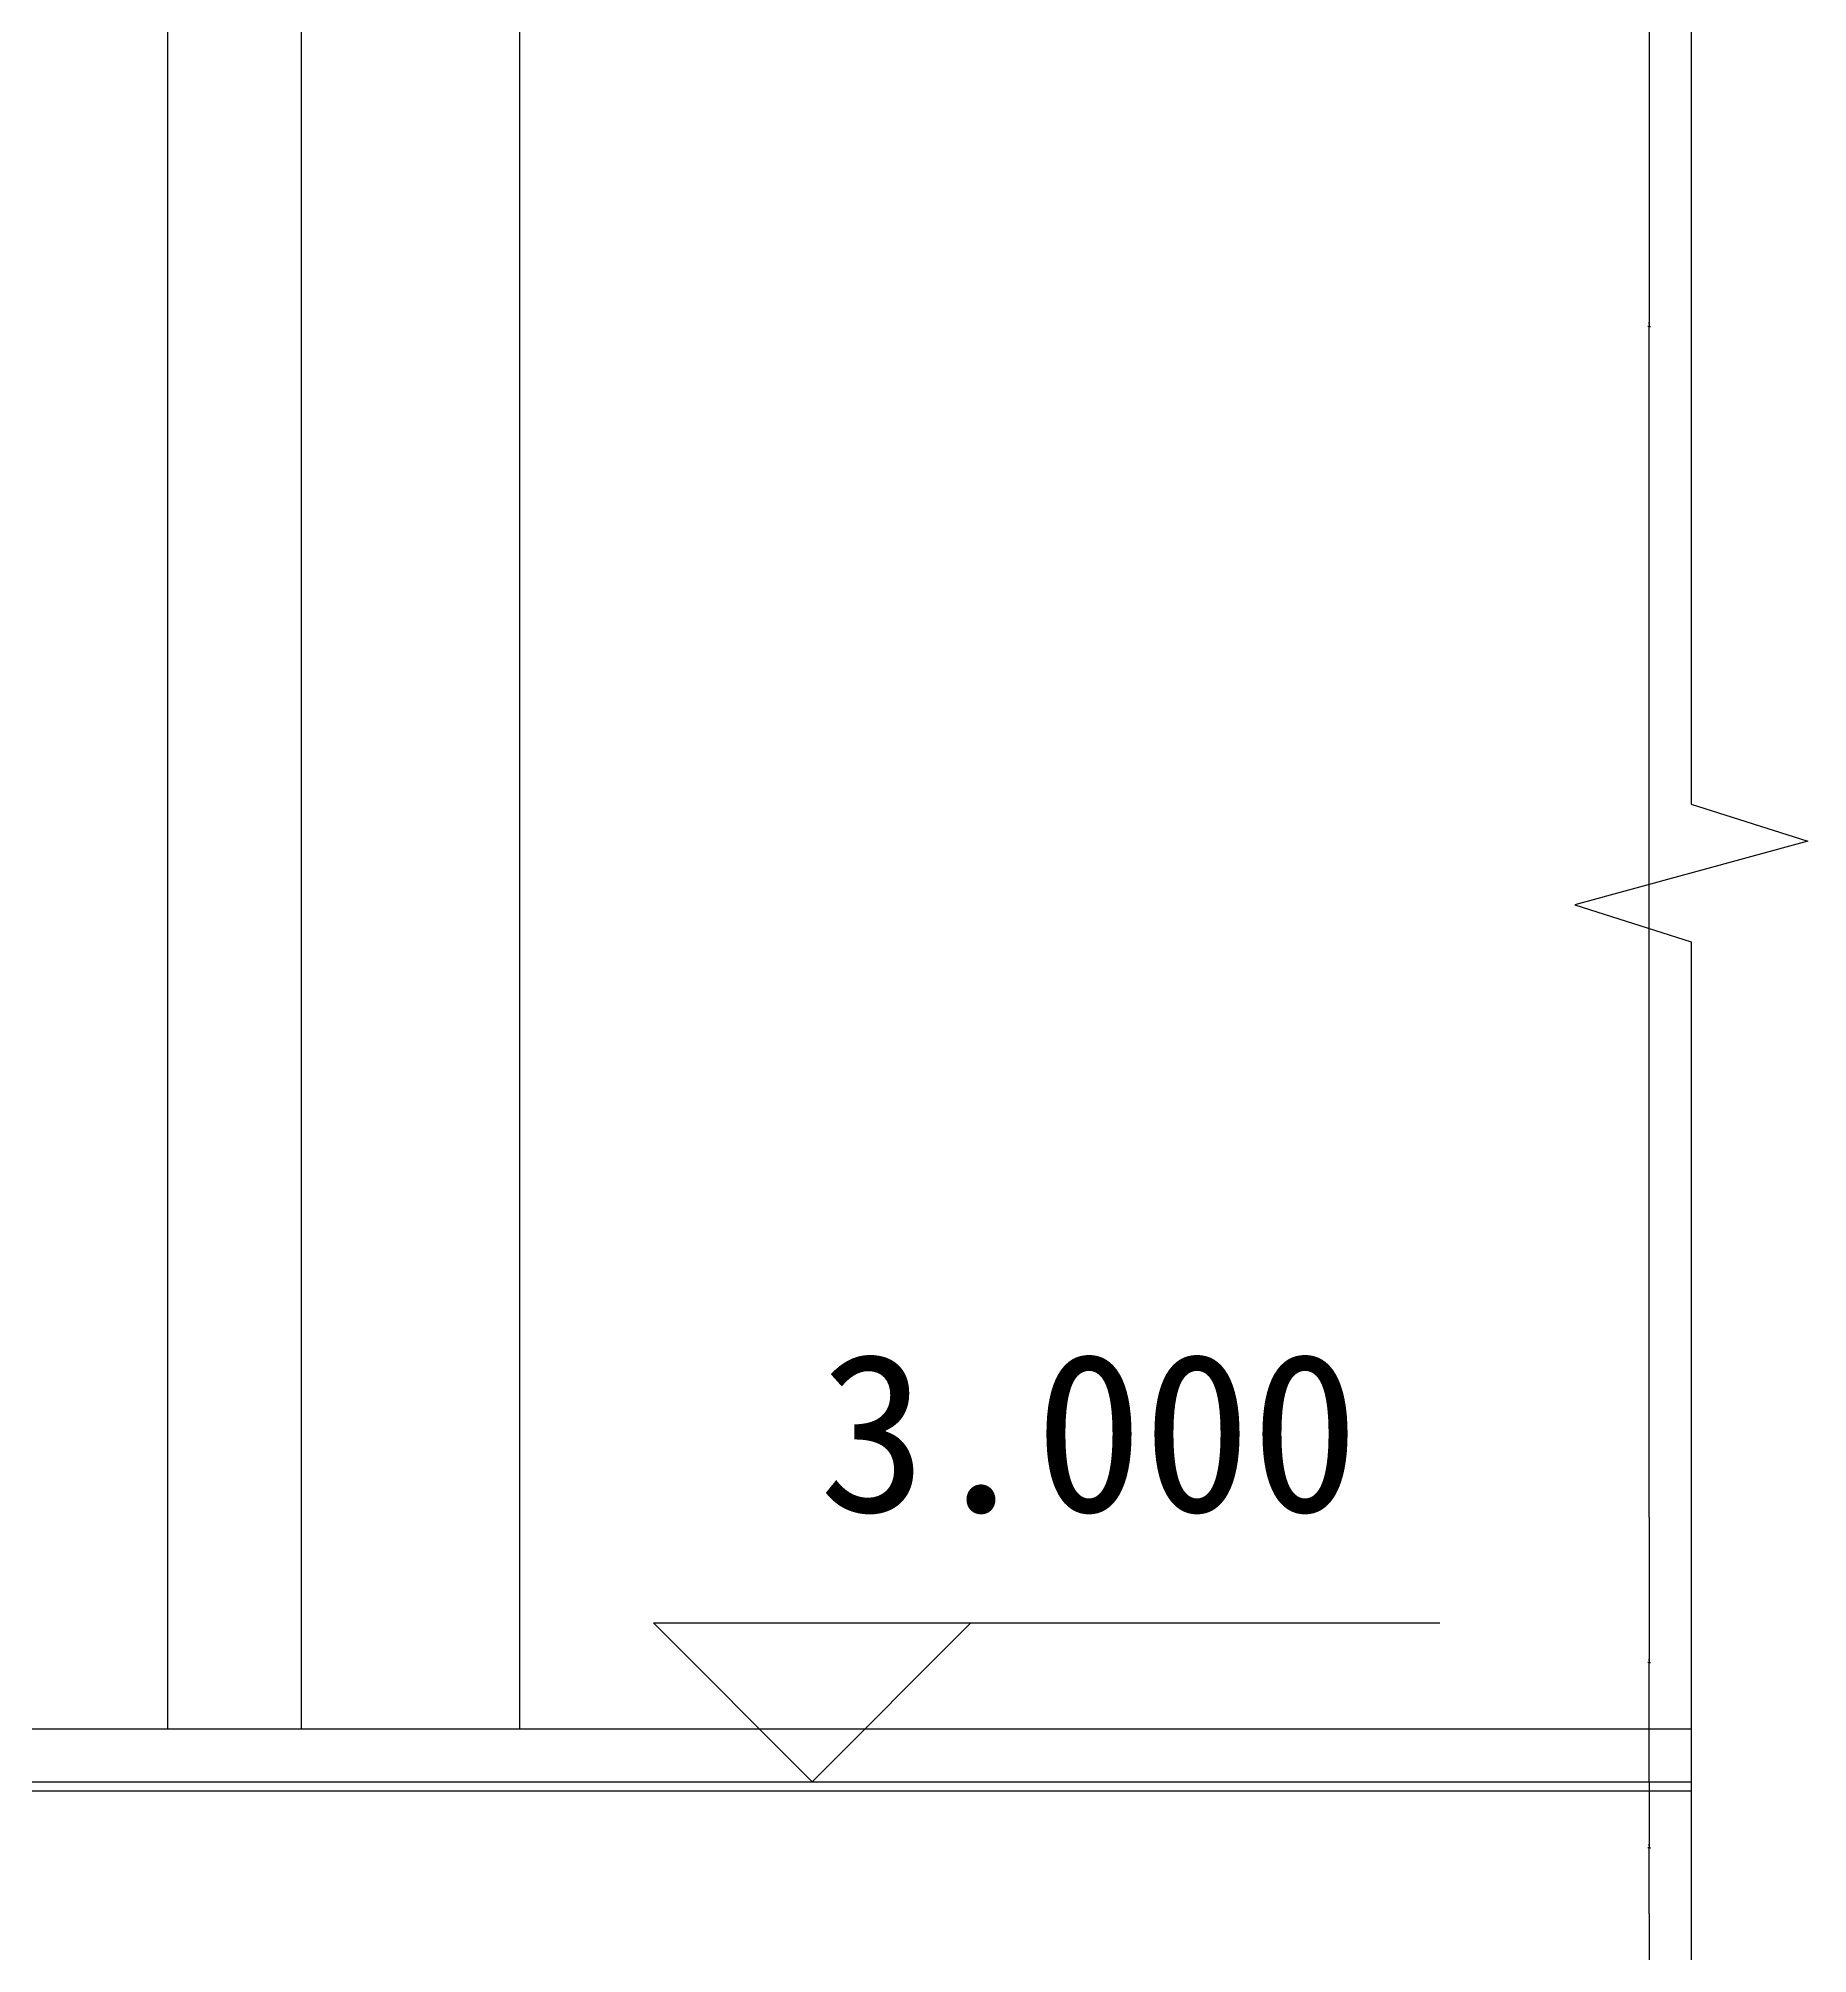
# Model space of a CAD drawing. Header units: metres. Extents: x 2560 to 14440, y -4690 to 3710.
# Drawn here: x 12683 to 13352, y 1525 to 2249 of the extents above; entities that cross this region are included whole.
import ezdxf

# ---------------------------------------------------------------- set-up
doc = ezdxf.new("R2010")
doc.units = ezdxf.units.M
for name, color, linetype in [('LM', 141, 'Continuous'), ('OTHER', 7, 'Continuous'), ('PUB_DIM', 3, 'Continuous'), ('PUB_WALL', 7, 'Continuous'), ('S_WALL', 7, 'Continuous')]:
    doc.layers.add(name, color=color, linetype=linetype)
doc.dimstyles.get("Standard").update_dxf_attribs({"dimtxt": 2.5, "dimasz": 2.5, "dimexe": 1.25, "dimexo": 0.625, "dimtad": 1, "dimcen": 2.5, "dimazin": 3, "dimtfac": 1, "dimtmove": 0, "dimatfit": 3})

# ---------------------------------------------------------------- blocks, each defined once
blk = doc.blocks.new('*D37')
for p, q in [((13291.65, 2590), (13291.65, 2140)), ((13291.4, 2140), (13291.15, 2140)), ((13291.65, 1690.01), (13291.65, 2140)), ((13291.65, 2140), (13291.65, 2140)), ((13291.9, 2140), (13292.15, 2140))]:
    blk.add_line(p, q)
at = {"layer": 'Defpoints'}
for p in [(13291.65, 2590), (13291.65, 2140), (13291.65, 1690.01)]:
    blk.add_point(p, dxfattribs=at)
at = {"layer": 'PUB_DIM', "insert": (13291.65, 2141.125), "char_height": 1, "attachment_point": 5}
blk.add_mtext('0', dxfattribs=at)
blk = doc.blocks.new('*D38')
for p, q in [((13291.65, 1540.01), (13291.65, 1265.01)), ((13291.4, 1265.01), (13291.15, 1265.01)), ((13291.65, 990.01), (13291.65, 1265.01)), ((13291.65, 1265.01), (13291.65, 1265.01)), ((13291.9, 1265.01), (13292.15, 1265.01))]:
    blk.add_line(p, q)
at = {"layer": 'Defpoints'}
for p in [(13291.65, 1540.01), (13291.65, 1265.01), (13291.65, 990.01)]:
    blk.add_point(p, dxfattribs=at)
at = {"layer": 'PUB_DIM', "insert": (13291.65, 1266.135), "char_height": 1, "attachment_point": 5}
blk.add_mtext('0', dxfattribs=at)
blk = doc.blocks.new('*D39')
for p, q in [((13291.65, 1590.01), (13291.65, 1565.01)), ((13291.4, 1565.01), (13291.15, 1565.01)), ((13291.65, 1540.01), (13291.65, 1565.01)), ((13291.65, 1565.01), (13291.65, 1565.01)), ((13291.9, 1565.01), (13292.15, 1565.01))]:
    blk.add_line(p, q)
at = {"layer": 'Defpoints'}
for p in [(13291.65, 1590.01), (13291.65, 1565.01), (13291.65, 1540.01)]:
    blk.add_point(p, dxfattribs=at)
at = {"layer": 'PUB_DIM', "insert": (13291.65, 1566.135), "char_height": 1, "attachment_point": 5}
blk.add_mtext('0', dxfattribs=at)
blk = doc.blocks.new('*D40')
for p, q in [((13291.65, 1690.01), (13291.65, 1635.01)), ((13291.4, 1635.01), (13291.15, 1635.01)), ((13291.65, 1590.01), (13291.65, 1635.01)), ((13291.65, 1635.01), (13291.65, 1635.01)), ((13291.9, 1635.01), (13292.15, 1635.01))]:
    blk.add_line(p, q)
at = {"layer": 'Defpoints'}
for p in [(13291.65, 1690.01), (13291.65, 1635.01), (13291.65, 1590.01)]:
    blk.add_point(p, dxfattribs=at)
at = {"layer": 'PUB_DIM', "insert": (13291.65, 1636.135), "char_height": 1, "attachment_point": 5}
blk.add_mtext('0', dxfattribs=at)

msp = doc.modelspace()

# ---------------------------------------------------------------- linework, layer by layer
at = {"layer": 'LM'}
for p, q in [((12731.85, 3336.5), (12731.85, 1610)), ((12782.31, 3336.5), (12782.31, 1610)), ((12864.88, 3336.5), (12864.88, 1610)), ((12644.88, 1610), (13307.59, 1610))]:
    msp.add_line(p, q, dxfattribs=at)
at = {"layer": 'OTHER'}
for p, q in [((13307.59, 2963.75), (13307.59, 1959.41)), ((13307.59, 1959.41), (13351.59, 1945.41)), ((13351.59, 1945.41), (13263.59, 1921.41)), ((13263.59, 1921.41), (13307.59, 1907.41)), ((13307.59, 1907.41), (13307.59, 903.08))]:
    msp.add_line(p, q, dxfattribs=at)
at = {"layer": 'PUB_DIM'}
for p, q in [((12915.43, 1650), (13212.57, 1650)), ((12915.43, 1650), (13035.43, 1650)), ((12975.43, 1590), (12915.43, 1650)), ((13035.43, 1650), (12975.43, 1590))]:
    msp.add_line(p, q, dxfattribs=at)
at = {"layer": 'PUB_WALL'}
msp.add_lwpolyline([(12350.09, 1536.5), (12668.38, 1536.5), (12668.38, 1586.5), (13307.59, 1586.5)], dxfattribs=at)
at = {"layer": 'S_WALL'}
msp.add_line((12664.88, 1590), (13307.59, 1590), dxfattribs=at)

# ---------------------------------------------------------------- texts
at = {"layer": 'PUB_DIM'}
msp.add_text('3.000', height=60, dxfattribs=at).set_placement((12977.98, 1692))

# ---------------------------------------------------------------- dimensions: what is measured, and where the dimension line sits
for base, p1, p2, picture, middle in [((13291.65, 2140), (13291.65, 1690.01), (13291.65, 2590), '*D37', (13291.65, 2141.125)), ((13291.65, 1635.01), (13291.65, 1590.01), (13291.65, 1690.01), '*D40', (13291.65, 1636.135)), ((13291.65, 1565.01), (13291.65, 1540.01), (13291.65, 1590.01), '*D39', (13291.65, 1566.135)), ((13291.65, 1265.01), (13291.65, 990.01), (13291.65, 1540.01), '*D38', (13291.65, 1266.135))]:
    dim = msp.add_linear_dim(base=base, p1=p1, p2=p2, dimstyle='Standard', dxfattribs=at)
    dim.commit()
    dim.dimension.update_dxf_attribs({"geometry": picture, "text_midpoint": middle})

doc.saveas('drawing.dxf')
